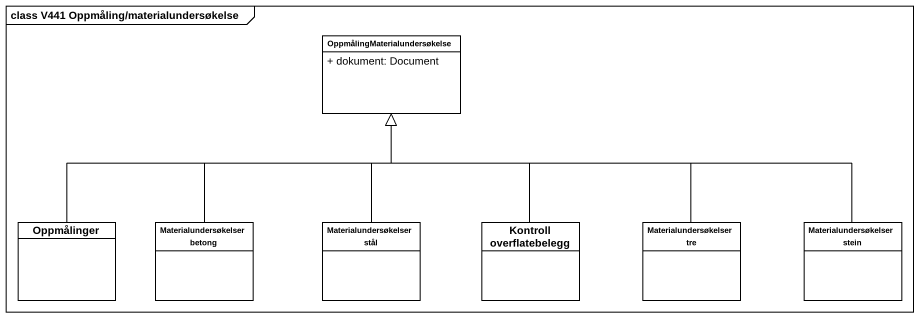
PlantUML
@startuml
mainframe class V441 Oppmåling/materialundersøkelse
hide circle
hide empty members
skinparam classAttributeIconSize 0
class "OppmålingMaterialundersøkelse" as OppmålingMaterialundersøkels {
  + dokument: Document
}
class Oppmålinger
class "Materialundersøkelser betong" as Materialundersøkelser_betong
class "Materialundersøkelser stål" as Materialundersøkelser_stål
class "Kontroll overflatebelegg" as Kontroll_overflatebelegg
class "Materialundersøkelser tre" as Materialundersøkelser_tre
class "Materialundersøkelser stein" as Materialundersøkelser_stein
Oppmålinger -right-|> OppmålingMaterialundersøkels
Materialundersøkelser_betong -up-|> OppmålingMaterialundersøkels
Materialundersøkelser_stål -up-|> OppmålingMaterialundersøkels
Kontroll_overflatebelegg -up-|> OppmålingMaterialundersøkels
Materialundersøkelser_tre -up-|> OppmålingMaterialundersøkels
Materialundersøkelser_stein -left-|> OppmålingMaterialundersøkels
@enduml
